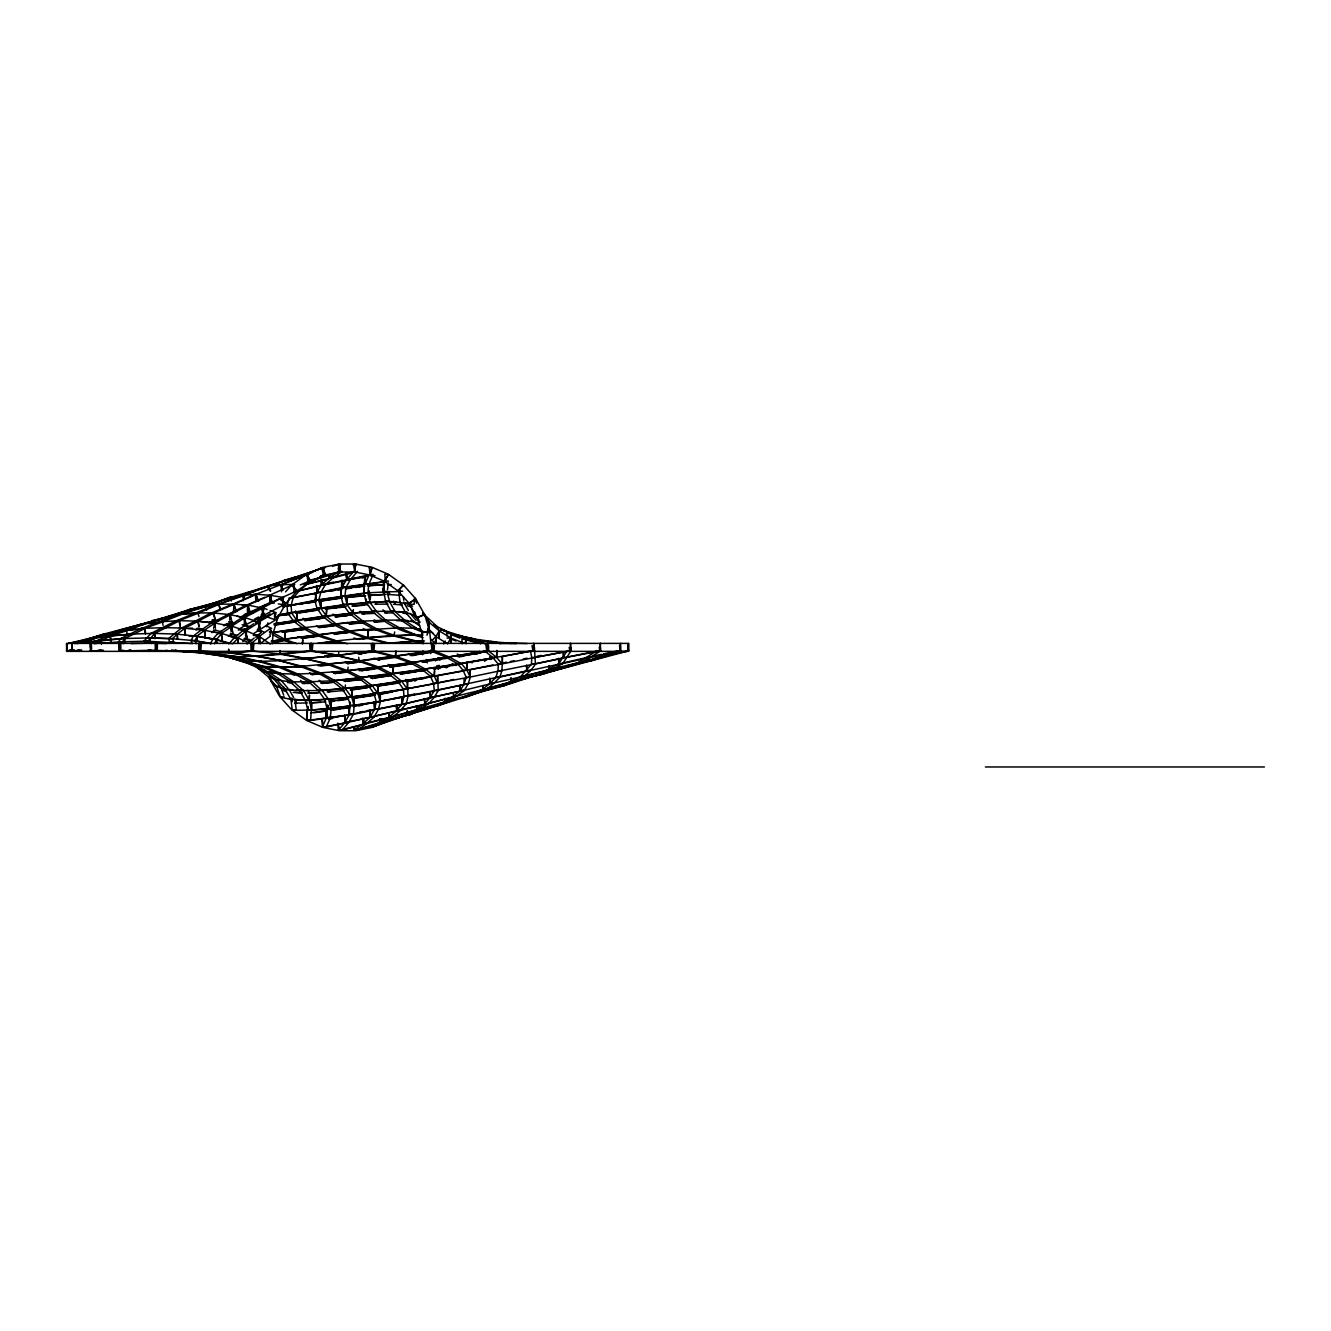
<?xml version="1.0" encoding="UTF-8"?>
<svg xmlns="http://www.w3.org/2000/svg" width="1331" height="1331" viewBox="0 0 1331 1331"><rect width="100%" height="100%" fill="white"/><g stroke="black" fill="none" stroke-linecap="round" stroke-linejoin="round"><path stroke-width="1.5" d="M122.851 649.977L123.167 650.959L119.191 650.959L118.542 641.841L120.655 638.597L141.469 628.415L145.129 628.415L145.545 633.689M450.677 637.05L450.693 633.523L444.188 630.162L440.328 630.162M446.817 635.785L446.7 633.523L450.727 633.489L450.926 643.322L450.76 638.098L447.532 643.921M155.261 650.959L148.007 650.31L159.154 650.959L155.261 650.959L155.278 643.788M400.498 710.355L406.254 703.733L408.051 696.18L407.419 682.021M434.289 697.145L438.265 690.539L437.6 676.331L437.483 683.285L434.405 676.281L434.572 669.293M509.59 682.004L501.055 685.681C514.531 683.735 528.074 676.065 535.395 664.136L534.43 647.382M157.258 650.959L157.424 643.788M429.048 625.919L429.131 622.409L426.519 617.767M439.114 637.982L439.28 630.944L436.668 626.302M445.486 701.703L445.136 698.193L445.303 701.67L448.996 701.67L464.203 690.556L468.146 683.918L470.292 677.329L467.081 670.325L467.248 663.337M343.132 604.424L340.836 596.122L341.052 589.3M383.927 620.213L360.235 621.261L363.08 621.261L352.981 613.208L353.347 609.764L353.131 613.158L349.271 613.158L342.999 604.407L347.108 604.424L347.308 597.602M350.053 705.447L350.153 702.036L349.271 714.231L353.397 714.265L354.196 705.38L350.053 705.447C347.624 688.659 331.003 679.991 317.46 672.854L321.204 672.987L295.615 674.135M354.029 705.447L351.75 697.145L351.95 690.34M354.229 698.625L354.079 703.733L354.079 698.692M380.4 694.782L380.2 701.587L377.904 693.301L378.104 686.48L377.788 693.351L373.878 693.351L368.371 685.598L358.222 677.695L422.959 669.46M461.208 663.603L449.262 656.965L445.552 656.965L457.498 663.603L463.088 670.342L467.081 670.325L467.264 663.304M489.908 657.531L496.613 657.381L496.862 650.343L496.563 657.398L502.186 664.119L501.903 670.724M496.563 657.398L488.51 650.909L484.617 650.909L492.686 657.398L498.26 664.119L502.336 664.119L502.419 657.081M488.51 650.909L488.71 645.618M311.953 709.739L307.76 709.806L307.894 706.478L306.646 720.187L310.622 720.187L311.787 703.217M311.171 699.956L311.72 709.806L309.241 700.206L309.458 695.215L309.025 700.189L303.485 690.34L299.558 690.406L289.892 681.655L277.58 673.403L280.974 673.403L293.269 681.655M331.136 701.986L331.253 708.691L327.077 708.658L327.226 705.33L326.328 717.542L330.504 717.476L326.345 726.876L322.435 726.876L321.886 720.304M367.722 592.744L370.184 602.344L366.225 602.344L363.746 592.744L364.029 586.089M366.225 602.344L366.358 599.017M370.334 599.017L369.236 590.897M385.541 601.196L383.212 588.269L383.295 591.53L387.271 591.53M336.926 641.043C321.087 638.447 305.098 631.36 293.036 620.496L296.929 620.462L297.329 613.558L295.482 610.979M320.754 592.461L318.841 599.998L314.682 599.982L316.961 608.267L322.418 616.053L326.328 616.053L326.711 609.149L326.062 616.053L336.127 623.956L349.92 631.06M200.831 650.959L201.264 643.788M497.91 670.724L501.953 670.708L499.741 677.329C492.653 684.866 483.935 693.335 472.987 693.418L483.22 689.009L482.953 685.482L483.053 688.976L490.107 683.285L489.775 678.045L489.991 683.302L495.897 677.346L497.977 670.708L498.36 664.119M524.78 676.298L520.887 676.298L531.452 664.136L531.768 657.497L530.42 650.909L534.396 650.909M297.329 613.524L296.846 620.496L305.581 627.683L301.754 627.683M401.579 681.239L392.845 674.052L393.311 667.064L388.12 664.419M434.538 671.04L434.172 676.264L425.454 669.094L421.628 669.094L430.362 676.264L434.405 676.281M449.229 656.982L434.056 650.909L434.422 645.602M272.173 634.338L281.14 639.313L284.851 639.313L285.366 632.258L282.372 630.611M247.316 610.563L247.716 605.189L248.581 605.189L241.726 604.673M256.034 601.446L256.55 594.292L271.091 595.34M269.711 602.494L270.226 595.34L283.586 597.503L282.388 604.573L278.295 603.875M347.441 597.619L346.859 604.407L353.131 613.158M370.284 599.017L370.567 595.623M253.256 650.942L253.888 643.805M302.37 643.771L302.852 638.447M374.56 643.821L373.928 650.926L395.423 656.299L395.906 650.975L395.457 656.283L413.142 662.489M272.156 643.888L273.288 632.275L269.328 631.876L273.138 633.057L278.013 617.251L274.203 616.07L277.68 618.017L286.132 602.993L280.908 600.065M312.885 643.821L312.203 650.942L338.457 655.334L338.789 651.774M422.543 654.736L422.925 650.859M430.662 653.571L431.044 649.711M285.283 632.258L284.568 639.313L296.946 643.672M302.436 643.771L302.786 640.244M345.444 684.983L345.078 688.443L334.996 680.524L331.286 680.524M341.817 580.516L340.986 596.072L340.886 589.367M330.304 717.542L331.253 708.691M345.91 587.221L344.979 596.072L340.836 596.122M364.145 583.111L363.929 592.777L364.761 577.221M368.853 583.926L367.922 592.777L363.746 592.744M368.338 630.628L367.489 637.699L389.584 643.189M306.912 710.188L306.646 720.187M383.128 585.008L383.561 581.531M383.295 591.53L384.626 581.081L388.602 581.081M387.504 589.799L388.386 582.828M428.565 629.197L429.414 622.658L423.208 612.809M348.123 667.18L347.624 670.674L329.655 664.086L304.633 658.629L326.727 664.136M394.658 631.926L394.092 635.436L423.541 642.823M271.341 595.373L270.143 602.444L274.219 603.159M427.001 635.186L428.133 628.565L436.368 636.967L435.237 643.588L431.128 639.396M213.626 628.265L214.624 622.975L231.544 626.302L230.879 629.829M438.648 636.135L439.613 631.127L429.464 622.592L428.183 629.264L433.257 633.523M229.564 620.013L230.662 614.756L244.937 617.784L244.205 621.294M261.741 615.305L263.189 608.284L248.914 605.256L247.466 612.277L252.823 613.408M258.746 643.622L260.161 636.933L270.193 644.038M434.838 643.638L436.318 636.9L446.567 643.123M438.448 636.151L439.546 631.094L451.259 638.198L450.527 641.559M428.332 625.454L428.998 622.475L429.098 627.65M465.168 642.856L465.933 639.412L450.743 633.606M237.567 641.559L238.399 638.148L249.895 643.239M245.553 636.168L246.801 631.06L259.944 636.867L258.713 641.975M293.07 597.902L291.156 605.422L291.639 612.742L287.529 612.726L287.08 605.472L291.056 605.472L287.18 605.422L289.11 597.902L293.186 597.918L298.926 591.297M314.865 599.998L316.778 592.461L316.612 585.607L316.978 592.411L321.387 584.625L321.137 581.248M380.217 694.765L380.383 701.62L378.47 709.14L374.493 709.14L376.407 701.62M406.254 703.733L402.162 703.716L404.075 696.18M230.995 631.543L232.326 626.385L246.451 631.01L245.553 634.471M258.048 629.363L259.828 622.475L245.719 617.85L243.922 624.738L250.993 627.051M260.31 622.559L258.563 629.297L264.22 632.275M269.877 635.253L271.191 630.195M437.982 668.827L438.864 665.384M438.481 668.827L439.346 665.467M266.732 626.751L267.964 622.792M463.105 670.325L466.183 677.329L464.12 683.934L460.227 690.539L464.17 690.539L460.376 690.556L453.322 696.246L457.199 696.229M369.735 582.296L372.497 576.024M322.435 726.876L326.594 717.476L326.028 710.887M192.097 643.805L191.132 640.577L193.211 636.102L200.881 630.229M196.09 643.805L195.108 640.577L197.188 636.102L193.111 636.135M210.481 643.838L212.627 639.329L217.802 633.573M214.441 643.838L216.604 639.329L221.678 633.573L237.9 638.081L238.266 643.306L237.567 638.181L245.969 631.077L246.934 637.848L242.724 641.409M539.621 674.085L558.887 663.62L567.023 650.909L570.999 650.909L570.932 647.382M543.347 674.085L562.697 663.62L570.999 650.909M443.589 643.921L445.203 641.01M414.856 681.239L416.553 678.228M346.077 572.696L346.559 579.451L342.15 587.254L341.668 580.482M350.469 579.451L346.06 587.254L341.917 587.221M337.558 723.415L338.473 730.07L342.217 730.07L349.138 722.018L345.078 722.067L349.504 714.265L349.021 707.51M348.988 722.067L353.397 714.265M374.676 709.107L378.586 709.107L374.177 716.893L370.268 716.893L374.676 709.107L374.194 702.335M263.006 607.868L265.002 604.557M407.17 710.887L407.652 714.348L411.096 714.348L428.615 703.766L434.355 697.128L430.346 697.145L434.322 690.539L433.573 683.252M123.184 643.788L122.519 641.841L124.648 638.597L120.622 638.597M151.667 643.472L143.914 641.209L150.919 633.406M143.864 641.226L147.874 641.209L154.845 633.406L154.995 638.714L154.512 633.423L166.092 627.683L162.365 627.75L150.869 633.423L154.845 633.406M353.78 571.348L346.875 579.401L345.944 572.746M357.523 571.348L350.619 579.401L346.559 579.451M338.473 730.07L345.394 722.018L344.463 715.346M379.951 718.69L380.633 722.117L370.134 727.025C381.415 725.112 392.196 718.108 400.581 710.321L396.638 710.355L402.378 703.733L401.895 696.845M428.615 703.733L424.755 703.733L430.495 697.128L430.129 691.954L430.346 697.145M285.533 591.846L291.389 585.307L297.329 590.631L285.616 603.708L281.174 599.715M228.799 643.905L234.073 638.081L237.95 638.081L232.675 643.905M479.509 651.325L476.864 654.236L471.923 652.872M432.076 640.461L435.437 636.9L436.269 643.655M194.892 621.278L181.099 628.265L168.505 638.664L172.564 638.647L173.546 641.875L175.609 642.823M172.431 638.664L177.389 634.088L177.539 639.396L177.173 634.138L184.942 628.232L185.442 635.22L184.443 628.265L198.252 621.278L199.018 626.468L197.687 621.361L213.709 613.109L214.973 618.183M321.037 579.534L321.653 584.658L329.156 578.037L332.95 578.003L342.217 571.382M332.866 578.037L325.363 584.658L320.871 592.411L316.778 592.461M362.415 718.424L363.014 723.548L370.534 716.927L374.244 716.927L366.724 723.548M388.951 713.516L389.367 716.927L396.871 710.321L396.272 705.197L396.638 710.355M233.923 638.181L242.342 631.077M247.084 643.988L254.088 638.065M250.71 643.988L259.129 636.884L260.077 643.672L270.343 636.218M215.356 626.502L214.84 623.091L204.259 630.312L205.29 637.15L204.675 630.229L196.905 636.135L197.271 641.376L197.188 636.102M256.767 635.935L261.092 632.791M435.42 660.908L439.746 657.764M353.464 726.743L354.079 730.12L363.363 723.498L362.448 718.441M241.044 616.802L250.178 612.06L247.766 605.472L245.603 605.472L211.33 623.124L200.748 630.312L204.675 630.229M211.912 632.624L215.872 629.929M221.196 633.623L231.76 626.402L232.542 631.526M228.832 635.952L232.792 633.24M484.501 661.224L487.129 659.411M490.657 659.411L493.302 657.614L489.775 657.614M600.614 650.909L582.03 662.505L578.22 662.505L596.754 650.909L600.614 650.909L600.464 647.382M416.403 705.713L416.719 709.207L424.922 703.766L424.423 698.542L424.755 703.733M445.303 701.67L452.141 697.145M244.521 617.967L241.493 617.967L228.117 626.518L231.145 626.518L244.521 617.967L246.302 624.605L239.613 628.864M253.938 623.673L242.225 631.144L245.969 631.077M245.27 631.144L258.647 622.609L260.427 629.247L253.739 633.506M446.151 667.879L452.839 663.603M257.881 622.708L260.477 629.147L276.665 619.281L274.07 612.859L257.881 622.708L255.569 622.708L270.143 613.841M279.31 582.995L283.985 580.416L287.429 580.416M307.694 582.113L312.369 579.534M315.813 579.534L306.463 584.692L299.009 591.263L295.299 591.263M379.734 718.69L380.217 722.134L389.567 716.976L389.085 713.516M407.652 714.348L417.002 709.173L416.52 705.713M270.243 603.209L260.011 608.583L262.041 608.5L264.453 615.072L246.185 624.572L243.773 618L262.041 608.5M247.766 605.472L229.498 614.972L231.91 621.544L223.891 625.77M241.61 618L258.048 609.448M254.986 618.882L258.63 616.985M208.984 623.158L215.389 619.863L212.178 620.08M231.478 619.947L230.213 614.889L214.191 623.124L215.456 628.199M162.365 627.75L176.158 620.745L179.519 620.745L180.284 625.936M165.709 627.75L179.519 620.745M195.823 629.946L199.284 628.199M148.44 622.309L207.386 606.204M519.389 677.146L511.171 681.272L510.954 677.745L511.287 681.272L514.897 681.272M133.549 634.155L145.129 628.415M94.268 643.805L110.589 636.102L110.806 641.426M313.168 571.814L321.919 567.738L323.283 574.593L326.311 574.593L315.813 579.501L312.785 579.501M321.436 569.369L324.93 567.738M268.746 595.656L293.053 584.708L296.014 591.23L272.056 602.178L269.095 595.656M97.462 640.56L90.358 643.805L90.408 647.382M232.276 604.407L254.803 594.558L256.001 594.558L258.647 601.179M256.001 594.558L233.491 604.407L236.119 611.029M245.969 605.455L264.736 597.236M269.694 595.606L247.167 605.455L249.812 612.077L272.323 602.228L269.694 595.606L268.479 595.606M259.861 607.152L269.245 603.043M185.292 611.278L190.416 609.082M213.359 603.542L229.132 597.486L232.526 597.486M372.53 727.258L388.103 720.587M176.274 620.762L217.036 604.39L219.033 604.39L220.081 607.768M219.033 604.39L197.953 613.158L199.001 616.536M211.063 613.109L232.143 604.341L234.156 604.341L235.72 609.415M234.156 604.341L213.076 613.109L215.173 619.863M225.704 615.488L236.252 611.095M282.804 589.949L280.824 584.941L307.012 574.493L310.09 581.165M307.461 574.493L255.319 594.508M300.29 584.891L309.641 581.165M141.535 628.432L179.369 614.223L182.78 614.107M182.014 614.223L162.365 621.91L163.114 625.354M198.569 613.092L178.92 620.762L180.434 627.65M193.527 622.542L196.805 621.261M242.808 595.656L268.779 586.056L270.642 591.097M426.303 708.691L437.616 704.581M439.446 703.899L444.937 701.836M246.202 593.044L270.892 585.906L265.401 587.553M249.596 593.044L254.903 591.114M440.178 703.633L434.871 705.563L438.248 705.563L448.88 701.703M473.171 693.418L462.556 697.261L465.95 697.261L476.565 693.418M141.735 624.938L145.262 624.023L141.752 624.073L106.796 636.118M128.458 629.996L144.863 624.073M553.313 670.674L562.431 667.38M81.973 641.143L104.167 633.922L107.711 633.922L102.237 635.619M615.138 651.591L601.911 656.299L605.538 656.299L620.662 650.926L620.229 643.821M204.408 606.37L229.531 597.602M230.629 597.602L205.49 606.37L206.588 609.764M217.435 604.374L240.778 596.238M295.515 577.172L323.566 567.755L295.515 577.172L309.108 574.31M320.804 575.907L324.648 574.559L322.451 567.755M319.989 576.589L325.762 574.559M371.499 726.992L398.435 717.592M372.613 726.992L399.55 717.592M487.795 689.009L464.452 697.145L488.876 689.009M73.987 643.272L104.151 633.939M284.867 580.449L258.014 589.3M259.961 588.668L295.848 577.155M268.995 586.006L296.314 577.155M398.768 717.592L426.07 708.741M399.217 717.592L465.035 697.178M410.214 714.298L437.067 705.447M190.716 609.149L166.109 617.068L192.479 609.149L190.716 609.149L204.192 606.204L206.039 606.32L206.937 609.764M181.432 614.223L206.039 606.32M502.586 685.598L513.134 682.204M514.897 681.638L525.446 678.261M504.349 685.598L528.956 677.695M114.948 631.659L118.592 630.528M120.422 629.962L141.851 624.023M563.812 667.047L578.419 662.522M587.37 660.825L600.148 656.865M590.914 660.825L605.505 656.299M332.55 566.291L338.174 564.56L339.921 571.465L313.65 579.534M315.314 579.534L341.601 571.465M358.771 729.621L383.178 722.134M284.218 580.349L295.216 577.055M289.043 579.8L292.72 578.702M259.911 589.2L263.571 588.102M426.003 708.308L433.34 706.112M407.852 714.414L396.871 717.708L410.846 714.414L407.852 714.414L407.402 710.887M438.165 705.563L424.173 708.857M230.047 597.569L257.948 589.284M221.412 600.83L231.511 597.869M235.254 596.687L245.353 593.726M127.892 627.766L154.296 620.712L130.205 627.766M141.968 624.089L166.059 617.018M144.28 624.089L168.371 617.018M526.71 677.729L533.581 675.715M542.183 673.187L547.34 671.673M542.499 673.536L563.146 667.496M541.068 674.201L522.268 679.226M542.782 673.702L628.415 650.926L627.883 643.821M543.098 674.052L621.095 651.491M77.597 643.272L91.007 639.412L91.207 642.973M284.718 580.399L312.136 572.613M285.849 580.399L299.558 576.506M310.023 580.649L313.95 579.534M307.245 581.763L315.081 579.534M391.148 716.976L418.583 709.173M392.279 716.976L419.714 709.173M409.233 714.348L381.797 722.151L380.899 718.69M382.945 722.151L410.364 714.348M191.165 609.132L220.081 601.396L192.013 609.132M487.246 688.393L513.317 681.206M486.081 688.942L514.149 681.206M475.001 693.351L503.068 685.615M475.849 693.351L503.917 685.615M332.351 578.12L351.667 572.929M338.141 723.249L339.472 730.237L366.208 723.631M343.381 729.771L360.951 725.046M127.876 627.733L104.317 633.955L123.816 630.595M99.526 635.885L68.58 643.389M101.489 635.369L130.604 627.733M579.068 662.489L590.848 659.377M592.811 658.862L600.664 656.799M588.036 660.808L564.86 666.981M247.067 593.094L254.221 591.214M247.649 593.094L254.787 591.214M427.051 703.75L455.635 696.229M427.617 703.75L454.42 696.695M418.849 709.19L475.433 693.335M155.261 620.645L162.299 618.799M164.062 618.333L167.59 617.418M539.82 674.118L525.728 677.795L543.214 674.118M152.333 620.695L179.003 613.974M153.747 620.695L166.192 617.567M167.972 617.118L175.076 615.321M524.53 675.815L549.42 669.543M524.164 676.264L552.598 669.094M512.884 681.239L525.329 678.095M527.109 677.645L542.749 674.052L514.298 681.239M330.471 578.12L304.117 584.742L326.528 579.551M320.904 585.69L296.613 591.347L322.951 584.742L321.886 579.484M371.831 717.01L398.185 710.405L397.104 705.147M399.899 710.405L348.389 722.217M390.682 717.01L364.328 723.631L363.247 718.374M366.042 723.631L392.379 717.01M462.905 690.539L492.636 683.269M455.868 696.246L485.615 688.976M393.56 718.624L397.337 717.708M393.926 719.073L399.599 717.708M406.72 695.847L414.756 693.95M404.191 703.783L432.309 697.178M405.439 703.783L431.543 697.644M398.451 710.405L426.552 703.783M399.699 710.405L427.8 703.783M81.224 641.143L71.641 643.389L87.264 640.144M83.154 640.693L90.824 638.897M67.365 650.926L71.192 650.027M67.182 649.145L66.666 643.821L67.182 650.942L74.237 650.027M604.241 655.85L611.927 654.053M613.841 653.604L623.44 651.375M562.098 663.187L589.117 656.965M562.181 663.587L620.263 650.909L619.514 645.602M550.818 669.11L563.429 666.215M565.226 665.799L579.634 662.489M552.698 669.11L581.514 662.489M527.192 670.757L466.599 683.951M498.726 677.329L561.782 663.587M492.337 683.285L523.715 676.281M244.322 614.506L251.792 612.859M245.12 614.506L248.847 613.674M436.884 683.136L448.098 680.657M449.961 680.241L453.705 679.426M436.518 690.573L466.399 683.951M465.318 684.367L405.922 696.279M432.542 697.178L462.423 690.573M433.324 697.178L461.341 690.972M350.003 579.617L368.903 575.524M329.955 718.407L343.182 715.546M328.707 719.239L332.484 718.407M327.725 726.726L348.522 722.217L323.3 727.125L322.385 720.054M68.397 643.455L107.029 636.085M67.182 650.942L70.659 650.21M70.41 650.942L73.887 650.21M607.552 655.334L628.415 650.942L627.716 643.821M193.827 609.049L197.204 608.334M200.598 607.618L203.992 606.919M169.22 616.952L174.294 615.887M175.991 615.538L179.386 614.822M537.092 656.25L541.101 655.401M533.548 664.119L563.579 657.797M534.496 664.119L566.524 657.381M492.586 688.194L495.981 687.478M497.661 687.129L504.449 685.715M209.816 621.96L213.759 621.128M210.148 621.96L214.108 621.128M75.817 650.909L79.461 650.16M78.063 650.909L81.723 650.16M199.683 630.229L203.643 629.397M223.425 625.254L227.385 624.439M469.327 669.909L493.069 664.951M468.811 677.346L500.456 670.724M592.461 656.233L601.579 654.336M603.409 653.954L618 650.909M329.689 582.911L333.282 582.179M347.724 579.601L322.535 584.775L321.769 579.467M324.681 584.775L349.87 579.601M318.126 592.578L343.315 587.404L342.283 580.333L342.882 587.437L365.825 584.143M320.272 592.578L343.648 587.77M353.214 706.611L374.81 702.186M358.954 705.879L362.564 705.131M359.603 712.185L363.197 711.453M366.79 710.721L370.384 709.972M350.652 714.414L375.841 709.257M374.377 709.989L352.798 714.414L327.293 717.742M346.243 722.217L371.416 717.043M355.976 730.652L371.748 727.491M501.537 656.715L531.235 650.842M502.952 662.971L506.662 662.222M510.372 661.49L514.082 660.758M523.366 658.928L527.093 658.18M501.005 664.119L534.48 657.514M500.572 670.741L534.047 664.119M318.375 592.561L290.707 598.002L316.162 593.343M288.794 605.538L316.462 600.098L315.347 593.027M290.524 605.538L316.212 600.497M96.481 650.909L100.174 650.177M97.812 650.909L101.505 650.177M568.986 656.665L598.484 650.909M378.853 694.266L404.557 689.225M566.64 657.381L599.815 650.909L599.2 647.382M380.583 694.266L392.445 691.937M380.899 701.021L388.802 699.474M390.782 699.074L402.644 696.745M405.689 696.279L378.004 701.72L403.459 697.061M376.091 709.257L403.775 703.816M377.821 709.257L401.546 704.598M289.027 605.538L282.754 606.803L288.461 605.888M265.085 617.434L259.429 618.499L264.52 617.784M278.295 614.939L289.609 612.809M279.61 614.939L316.711 608.966M406.038 681.588L432.442 676.614M407.353 681.588L416.786 679.808M420.563 679.109L424.339 678.394M405.339 689.009L435.52 683.319M406.621 688.859L434.954 683.668M407.236 696.279L433.64 691.305M130.488 650.177L126.578 650.909L130.904 650.177M534.197 657.514L567.439 651.275M534.629 657.514L569.818 650.909L569.152 647.382M246.168 613.674L250.261 612.925M226.969 624.455L234.023 623.341M254.437 619.614L259.645 618.499M255.369 619.564L259.462 618.815M238.216 629.979L247.316 628.482M433.473 668.877L460.01 664.036M434.405 668.877L440.528 667.763M444.621 667.014L448.697 666.265M452.773 665.517L456.866 664.785M432.658 676.314L465.318 670.358M436.551 675.882L463.088 671.04M435.719 683.319L468.396 677.363M458.713 656.549L488.011 651.358M459.278 656.549L480.774 652.739M459.927 663.62L533.165 650.909M462.456 663.271L493.718 657.73M466.233 662.938L494.15 658.113M465.501 670.358L500.672 664.136M167.14 650.26L163.38 650.909M124.948 630.927L107.462 633.905L90.791 639.429L91.09 642.973M90.674 639.396L94.568 638.747M106.214 636.75L110.107 636.085M580.981 662.505L590.681 660.841L587.62 660.841M243.523 629.896L247.516 629.28M253.289 635.469L259.262 634.538M271.208 641.176L283.154 639.329M272.389 641.176L282.355 639.645M410.73 655.418L436.618 651.425M411.928 655.418L427.85 652.972M429.83 652.656L433.823 652.04M447.715 656.998L486.763 650.926L485.732 643.821M411.728 662.522L447.565 656.998M450.593 656.699L485.732 651.225M412.926 662.522L448.747 656.998M422.692 662.039L448.564 658.063M423.691 669.144L459.511 663.637M424.872 669.144L460.692 663.637M229.498 597.453L245.353 595.456L232.326 597.453M204.358 606.204L220.231 604.207L215.339 604.956M207.187 606.204L213.709 605.206M485.815 689.308L489.076 688.809M459.062 698.309L465.584 697.311M277.663 615.937L289.892 614.073M283.237 615.321L289.343 614.39M274.519 623.657L294.9 620.562M273.97 623.973L294.351 620.878M274.169 624.988L296.58 621.577M275.65 624.988L294.001 622.193M273.055 632.391L303.618 627.75M274.552 632.391L305.115 627.75M389.966 667.014L412.377 663.587M391.447 667.014L411.828 663.903M390.898 674.118L423.491 669.144M400.731 673.885L425.188 670.159M400.182 674.185L416.487 671.706M418.516 671.406L424.639 670.475M399.616 681.289L432.226 676.331M401.113 681.289L431.677 676.647M290.175 605.439L315.88 601.579M299.342 604.341L303.019 603.792M306.696 603.242L315.88 601.862M289.176 612.826L318.558 608.417M295.682 613.175L319.556 609.598M299.342 612.909L315.863 610.43M294.683 620.562L324.065 616.153M296.514 620.562L324.065 616.436M371.016 678.311L391.214 675.283M374.676 678.045L391.214 675.566M370.018 685.715L399.4 681.306M371.848 685.715L399.4 681.572M376.523 686.064L400.398 682.47M378.353 686.064L398.551 683.036M375.525 693.451L404.907 689.042M377.355 693.451L406.737 689.042M320.921 592.179L341.468 589.151M330.57 591.08L334.314 590.531M338.057 589.982L341.784 589.433M342.2 596.271L316.046 600.131L315.314 593.01M318.225 600.131L340.653 596.82M319.457 601.03L341.884 597.719M321.653 601.03L342.2 598.002M318.325 608.417L344.496 604.573M320.505 608.417L344.812 604.856M350.269 689.907L370.833 686.879M350.585 690.173L367.406 687.711M375.292 693.451L349.138 697.294L373.745 694M352.549 698.193L374.976 694.898M354.745 698.193L375.292 695.181M351.417 705.596L377.588 701.753M353.613 705.596L377.904 702.019M349.937 579.201L365.226 577.005L365.576 584.143L385.308 581.397L384.842 574.26L387.754 574.26M362.049 577.82L365.875 577.271M345.444 587.437L364.561 584.692M345.178 588.601L364.295 585.856M345.81 588.868L351.55 588.052M355.377 587.503L364.944 586.122M341.951 596.288L364.894 592.994M344.513 596.288L367.456 592.994L364.478 593.01L384.842 591.979M331.452 701.221L348.655 698.742M330.171 701.77L333.998 701.221M337.824 700.672L347.391 699.291M351.168 705.596L328.225 708.891L327.925 705.33M311.454 710.072L349.903 706.145M330.504 710.072L349.637 707.327M333.066 710.072L340.719 708.974M342.633 708.691L350.269 707.593M329.855 717.742L348.972 714.997M371.033 576.173L374.976 575.624M368.504 584.143L386.24 581.68M272.888 642.207L286.298 640.327M274.469 642.207L282.139 641.126M397.27 656.033L433.69 650.942M310.805 712.8L326.577 710.604L327.043 717.758L307.311 720.487M313.717 712.8L327.526 710.887M312.203 720.221L326.012 718.307M306.912 628.947L281.972 632.225L304.882 629.447M282.704 639.346L317.244 634.82M286.448 639.096L319.057 634.82L336.793 640.993L325.23 642.557M301.571 638.181L320.771 635.669M303.385 638.181L318.741 636.168M317.66 643.306L334.93 641.043M358.322 653.721L375.592 651.458M360.135 653.721L365.892 652.955M369.735 652.456L373.562 651.957M362.797 660.592L395.423 656.316M377.821 659.926L399.034 656.915M376.756 667.064L411.296 662.539M380.483 666.814L411.179 662.788M74.303 643.572L97.928 640.577M76.899 643.572L85.983 642.424M87.796 642.191L121.72 638.747M73.022 650.942L78.462 650.26M75.617 650.942L81.058 650.26M326.86 643.073L338.573 641.609M327.143 643.322L334.946 642.341M336.693 655.351L371.848 650.942L371.233 643.805M340.869 655.102L374.078 650.942L370.733 650.926L392.229 656.299M148.606 623.557L154.013 622.891M159.404 622.226L162.998 621.777L142.167 624.006L145.012 624.006M123.949 630.578L141.951 628.365M130.405 630.145L135.795 629.463M141.186 628.798L144.796 628.365M304.483 620.396L325.613 617.867M304.616 620.629L319.989 618.782M303.185 627.766L334.064 624.306M318.359 627.45L337.575 625.154M320.422 627.45L333.881 625.853M347.807 631.144L317.061 634.82L319.124 634.82M321.054 634.604L347.94 631.376M347.125 663.37L360.585 661.773M347.275 663.603L356.874 662.455M345.827 670.741L376.573 667.064M349.82 670.525L376.706 667.297M359.087 670.674L380.217 668.145M361.15 670.674L374.61 669.06M390.449 674.135L359.719 677.812L361.782 677.812L372.014 685.598M285.1 653.987L312.852 650.959L309.607 650.942L338.956 655.351M334.014 633.905L349.537 632.242M336.444 633.905L348.073 632.658M334.514 641.043L367.938 637.732M358.072 639.196L367.755 638.148M362.415 638.98L368.238 638.364M306.979 651.308L312.785 650.693M305.514 658.679L336.527 655.351M279.71 660.658L337.009 655.567M327.143 657.015L340.703 655.567M327.626 664.169L361.05 660.858L300.573 666.398M325.063 608.833L346.226 606.603M325.496 609.032L337.026 607.818M338.956 607.601L344.729 607.003M323.633 616.186L350.569 613.341M325.979 616.186L350.985 613.541M335.146 616.735L352.449 614.905M335.562 616.935L347.108 615.721M360.651 621.244L333.715 624.089L336.061 624.089M337.991 623.89L362.997 621.244M334.014 673.303L349.404 671.673M334.43 673.503L345.977 672.288M332.584 680.657L359.503 677.812M334.93 680.657L359.936 678.011M344.08 681.206L361.4 679.392M344.513 681.405L361.832 679.592M342.649 688.56L369.585 685.731M345.012 688.56L370.018 685.931M276.964 585.274L283.22 584.692L268.546 585.84L268.779 589.417M243.257 600.813L242.907 595.439L255.402 594.292L255.868 601.446M251.309 594.874L256.001 594.441M421.827 709.34L426.519 708.907L424.373 708.907M210.298 653.554L254.387 650.959L228.782 652.905L228.682 649.328M347.574 597.103L364.927 595.606M346.376 597.436L365.642 595.772M344.064 604.59L367.19 602.594M346.709 604.59L367.922 602.76M351.916 606.021L367.339 604.69M352.648 606.187L364.212 605.189M350.336 613.341L373.462 611.362M374.194 611.528L349.271 613.208L359.353 621.128L373.179 628.798M107.445 636.068L130.638 634.088M111.721 635.902L132.984 634.088M98.111 640.56L121.304 638.581M320.887 683.236L334.38 682.071M321.603 683.402L333.183 682.404M319.307 690.556L342.433 688.56M321.952 690.556L343.148 688.726M327.16 691.987L344.513 690.49M325.579 699.307L348.705 697.328M328.225 699.307L347.507 697.66M348.955 623.84L364.311 622.559M349.67 623.989L363.097 622.875M347.374 631.16L374.244 628.931M366.923 630.412L376.523 629.63M365.343 637.749L392.212 635.519M369.885 637.582L416.22 634.787C400.065 631.526 384.127 622.875 372.314 611.162L376.257 611.162L369.985 602.411L366.125 602.411L372.397 611.162M302.154 659.078L309.84 658.446M318.209 665.816L329.722 664.868M320.821 665.816L328.507 665.184M318.542 672.987L346.11 670.924M388.802 635.935L394.242 635.503M387.238 643.239L412.643 641.259M399.283 642.524L415.621 641.259M254.87 656.183L310.04 650.959L309.641 643.805M257.848 656.183L283.27 654.187L280.109 654.153L304.932 658.645M180.051 614.09L196.605 612.959M182.547 614.09L197.021 613.092M160.402 621.76L179.452 620.629L176.956 620.629M95.316 643.522L121.188 641.841M91.706 650.959L103.485 650.26M368.155 585.607L383.611 584.692L383.81 591.862M367.273 585.84L384.659 584.808M368.704 595.323L386.09 594.292M369.735 595.439L383.261 594.624M366.957 602.61L386.273 601.462M369.918 602.61L387.321 601.579M307.76 693.185L319.357 692.486M308.792 693.301L318.458 692.719M306.014 700.472L325.346 699.324M326.378 699.441L305.648 700.472L291.19 699.424M310.223 702.785L325.696 701.87M311.271 702.901L320.937 702.319M308.493 710.072L330.787 708.924M361.949 613.99L375.209 613.325M373.878 621.76L385.241 621.194M376.74 621.76L384.31 621.377M295.432 666.964L304.899 666.482M311.155 674.534L320.621 674.068M309.424 681.805L333.133 680.757M184.51 651.608L202.379 650.959L184.427 651.608L171.599 649.994M499.774 643.472L515.995 643.472M142.5 628.348L163.713 627.683M130.92 634.088L152.133 633.423M393.51 628.282L400.581 628.049M391.83 635.519L413.076 634.787M421.328 642.823L412.46 641.226L423.108 640.893M424.473 640.96L412.46 641.226M280.908 660.725L258.297 661.407L236.336 656.749L257.981 656.183L254.554 656.183M278.961 667.13L300.19 666.415M282.105 667.13L303.335 666.415L299.658 666.315L317.627 672.904M294.75 584.392L281.806 584.692L281.922 590.066M121.903 638.564L148.639 637.932M119.757 641.841L145.096 641.209M131.037 643.555L150.253 643.139M150.403 650.31L120.905 650.959L120.755 643.788M387.404 584.608L391.297 584.542M400.448 591.596L383.578 591.862L383.528 584.692M294.633 703.151L307.627 702.968M292.737 710.371L308.26 710.072M218.134 604.191L235.138 604.141L233.241 604.141M197.055 612.942L214.058 612.892L212.161 612.892M374.909 604.174L387.937 604.141M373.063 611.362L391.663 611.312M384.592 612.942L392.029 612.925M382.746 620.13L402.594 620.08M292.487 674.667L298.061 674.651M290.624 681.855L309.225 681.805M302.17 683.435L309.591 683.419M300.307 690.623L320.155 690.573M337.558 564.643L340.986 564.643M355.593 564.51L353.447 564.51L354.778 571.515L330.204 578.12L329.539 574.626M352.848 564.677L356.592 564.677M371.782 567.622L369.236 567.622L370.151 574.709L347.458 579.617L346.559 572.53M373.196 574.46L369.286 574.46L365.127 583.86L364.578 577.288M310.256 581.348L307.993 581.348L306.845 574.31M364.86 583.926L369.036 583.86M321.387 584.625L325.296 584.625L321.653 584.658M280.824 584.941L283.154 589.949M268.779 586.056L270.176 591.13M402.611 591.214L398.635 591.214L400.032 602.161M383.078 591.596L387.038 591.596L389.517 601.196L385.408 601.179L390.948 611.045L400.598 619.88L412.86 628.116L416.27 628.116L403.975 619.88M242.907 595.439L245.054 595.439M269.478 602.444L270.576 602.494M316.911 608.317L320.937 608.267L326.328 616.053M390.915 611.112L394.825 611.045L389.284 601.179M248.015 612.06L250.178 612.06M195.923 613.092L198.935 612.942M213.792 612.925L210.847 613.109L194.808 621.361L198.252 621.278M227.335 614.972L230.213 614.889M381.997 619.913L385.857 620.13M400.581 619.88L407.768 620.512M151.734 620.662L155.461 620.662M197.903 621.144L177.705 620.629M359.353 621.128L363.064 621.128M229.032 621.644L231.91 621.544M159.72 621.91L162.848 621.843L144.63 628.432L145.378 633.689M374.211 621.893L377.605 621.893L374.161 619.98M255.619 622.609L258.647 622.609M211.33 623.091L214.84 623.091M336.127 623.956L332.417 623.956L322.352 616.053M224.756 624.422L228.882 624.422M231.76 626.402L228.25 626.402L217.668 633.623L221.678 633.573L222.094 640.527M395.906 627.666L399.766 627.799L346.376 631.06L332.5 624.006M184.111 628.132L163.913 627.616M181.099 628.265L184.942 628.232M123.55 630.661L126.977 630.628L110.207 636.118L110.673 641.426M334.148 633.955L337.508 633.955L333.981 632.707M129.906 634.155L133.782 634.122L124.448 638.597L124.582 642.158L124.648 638.597M173.379 634.138L177.389 634.088M315.647 634.754L319.174 634.754L305.298 627.683M373.329 628.848L391.297 635.436L394.425 635.436L376.457 628.848M110.589 636.102L106.763 636.102L97.429 640.594L101.372 640.56L101.439 644.137L101.239 640.594M466.133 643.855L465.883 639.329L462.19 636.068L458.247 636.068L460.11 637.682M255.336 636.983L259.129 636.884M367.972 637.749L364.428 637.665L346.459 631.077M145.961 637.982L149.987 637.948L150.02 641.525L149.887 637.982M446.95 638.048L450.926 638.048M233.358 638.198L237.567 638.181M484.6 643.821L480.874 640.594L469.743 638.63L473.354 639.595M87.38 639.429L91.007 639.412M212.511 639.379L216.604 639.329L216.654 642.856L216.404 639.379M465.933 639.412L461.89 639.329L462.14 643.855M191.065 640.61L195.108 640.577M480.874 640.594L476.914 640.594L480.641 643.821M414.74 641.176L391.497 635.436M118.509 641.858L122.519 641.841M168.588 638.647L169.569 641.875L173.546 641.875M488.344 641.642L499.375 642.823M628.531 643.389L66.55 643.389L66.55 651.358L628.531 651.358L628.531 643.389L628.515 651.358M432.858 643.821L431.277 643.821L432.109 650.942L359.071 660.841L358.704 657.281M160.635 650.909L164.611 650.909M78.479 650.926L72.44 650.942L72.057 643.821M90.475 650.942L94.385 650.942M94.751 650.909L98.61 650.909M124.216 650.909L128.175 650.909M173.646 650.959L182.863 651.292M434.056 650.909L430.429 650.909L445.602 656.982M617.035 650.926L620.662 650.926M625.187 650.942L628.415 650.942M232.093 652.905L228.649 652.922L228.616 649.328M358.155 653.704L361.649 653.754M410.214 655.451L413.941 655.451L408.567 653.571M225.338 656.116L214.258 654.187M395.457 656.283L392.096 656.283L409.782 662.489L421.661 669.11M457.764 656.566L461.724 656.566L457.232 654.07M236.053 656.815L239.63 656.815M587.653 656.998L591.513 656.982M531.735 657.514L535.761 657.497M563.429 657.398L563.346 652.09L563.479 657.381L567.422 657.381M231.028 657.065L232.892 658.695L251.692 663.919M250.993 664.502L232.975 658.595L236.835 658.695M305.115 658.679L308.093 658.679M422.11 662.106L425.92 662.106L422.909 660.426M409.715 662.489L413.442 662.489L425.388 669.11M457.498 663.603L461.441 663.587L467.015 670.342M558.887 663.62L558.621 658.313L558.737 663.603L562.697 663.62M330.071 664.169L326.528 664.086L344.496 670.674L358.289 677.729M531.335 664.119L535.395 664.136M357.557 660.808L375.259 667.014L378.686 666.981L392.562 674.052L393.327 667.064L389.783 667.064M549.47 669.127L549.254 665.6L549.404 669.127L553.214 669.127M526.71 670.342L526.56 665.067L526.777 670.342L530.67 670.342M344.413 670.674L348.04 670.757L361.832 677.729M268.829 671.806L264.969 671.806L258.43 668.478L257.099 666.132M375.142 666.981L389.018 674.052L392.845 674.052M258.081 668.262L268.23 676.797L271.724 676.797M466.183 677.329L470.292 677.329M495.764 677.329L499.791 677.346M280.392 679.875L268.097 671.639L264.703 671.639L276.998 679.875L280.675 679.808L287.779 688.11M289.859 681.655L293.552 681.655L303.235 690.406M437.55 683.252L433.507 683.285L430.445 676.281M489.991 683.302L493.934 683.285M468.146 683.918L464.12 683.934L464.003 678.71M368.304 685.598L372.281 685.598L377.788 693.351L373.944 693.301L376.224 701.587L380.383 701.62M280.425 686.214L276.366 686.28L268.263 676.78M341.368 688.377L345.228 688.377L351.5 697.128L352.083 690.34L349.986 687.428M407.386 688.942L403.26 688.942L397.753 681.206M483.053 688.976L486.88 688.976M276.948 679.808L285.067 689.292L289.027 689.292L293.652 697.511M321.819 690.356L312.153 681.605L308.476 681.605L318.159 690.356L322.102 690.373L328.374 699.124M434.139 690.523L438.265 690.539M408.051 696.18L403.975 696.213L403.393 688.942M284.352 696.962L280.425 696.962L276.499 686.214M347.641 697.128L351.75 697.145M309.241 700.206L305.148 700.189L299.608 690.34M416.719 709.207L420.446 709.173M389.367 716.927L393.078 716.927M380.217 722.134L383.677 722.134M363.014 723.548L366.807 723.498L357.523 730.12L354.079 730.12M339.472 730.237L341.634 730.237M339.887 730.719L355.194 730.719M985.389 766.972L1264.45 766.972M508.692 643.139L527.143 643.555M157.008 650.959L186.39 651.608M145.828 641.209L190.782 643.472M149.937 643.139L166.708 643.555M149.754 650.31L175.692 650.959M179.419 627.849L183.162 627.949M188.786 628.116L192.529 628.215M396.488 620.629L403.31 620.828M412.959 627.616L416.37 627.716M396.422 627.799L415.106 628.265M423.058 635.003L412.893 634.787L423.058 637.582M152.632 633.356L175.176 634.038M148.573 637.932L169.237 638.564M147.674 637.932L170.218 638.63M280.408 667.081L261.292 666.482L277.763 673.469M261.725 666.615L278.778 667.13L257.964 661.324L261.591 661.407L248.964 660.792M278.196 673.602L296.88 674.085M469.843 638.447L473.437 638.63M221.628 656.133L237.833 656.732M258.014 661.407L243.59 660.708L232.975 658.712M490.357 641.525L495.698 641.858M506.861 643.139L512.202 643.472M199.384 652.905L213.858 653.554L195.69 651.924M199.766 650.959L230.646 652.905L256.584 656.15M387.853 594.425L400.498 595.323M389.284 601.462L396.522 601.978M385.907 601.462L400.348 602.494M393.394 604.274L402.428 604.923M398.435 611.578L407.469 612.227M391.447 611.312L405.888 612.343M287.596 682.537L293.02 682.919M289.043 689.574L292.654 689.841M296.264 690.09L301.688 690.49M285.649 689.574L300.107 690.606M294.717 692.253L301.954 692.769M293.136 692.386L302.17 693.035M294.584 699.424L305.415 700.206M487.362 641.492L516.378 643.522M185.724 651.608L212.078 653.538M175.043 650.959L200.682 652.889M247.716 605.189L234.023 604.141L233.507 611.295L236.935 611.561M171.017 638.63L193.561 640.577M155.561 643.472L147.874 641.209M183.545 628.149L203.493 630.162M175.775 634.055L195.724 636.052M188.736 635.902L192.696 636.301M213.193 612.925L230.313 614.689M212.444 620.063L218.633 620.728M199.833 621.394L214.274 622.941M197.154 621.161L213.659 622.941M197.021 628.299L203.21 628.964M251.393 650.942L282.272 654.187M229.215 652.889L255.103 656.15M212.328 653.521L238.216 656.799M210.864 653.521L236.752 656.799M402.844 613.125L407.669 613.791M410.996 620.961L414.207 621.394M401.014 620.063L413.891 621.843M413.309 628.315L419.747 629.197M270.293 672.055L273.521 672.488M275.118 672.721L278.345 673.153M265.152 671.822L278.013 673.602M287.413 680.956L290.624 681.405M277.43 680.074L290.308 681.838M471.457 638.664L494.882 641.891M478.678 640.594L500.24 643.555M196.689 651.475L200.382 652.007M205.922 652.806L209.599 653.355M201.447 652.872L223.608 656.1M200.199 652.872L222.36 656.1M196.306 636.085L215.722 639.313M197.238 636.401L212.777 638.996M194.16 640.61L211.629 643.505M195.091 640.926L210.614 643.505M282.305 654.153L307.145 658.645M440.594 629.48L462.09 636.151M451.625 634.038L462.107 636.052M236.685 658.712L241.926 659.71M256.45 664.934L259.944 665.6M250.993 664.602L261.475 666.615L243.473 660.609L263.987 666.498M489.708 656.849L493.086 657.497M467.281 661.74L472.355 662.738M213.293 630.029L221.745 631.693M204.059 630.195L220.979 633.523M204.408 637.582L211.18 638.913M323.333 727.491L339.106 730.652M403.809 602.494L407.253 603.193M400.182 602.494L410.48 604.623M282.671 690.49L286.098 691.205M289.509 698.342L292.936 699.058M280.708 697.278L291.007 699.407M456.699 635.236L473.171 638.68M460.227 636.384L469.377 638.298M238.299 656.749L260.244 661.341M223.874 656.067L245.836 660.658L221.911 656.067M259.013 607.518L262.573 608.284M237.184 616.27L244.322 617.784M229.198 621.777L234.555 622.908M230.379 622.159L233.94 622.908M461.757 636.118L480.441 640.644M459.861 636.118L478.544 640.644M465.484 639.346L482.304 643.422M465.467 639.795L480.408 643.422M222.144 655.468L235.221 658.629M214.64 654.12L233.308 658.629M364.627 637.699L386.739 643.189M353.913 638.065L359.437 639.429M336.46 641.01L347.524 643.755M333.615 641.01L340.986 642.84M357.773 652.822L361.466 653.737M360.601 660.808L335.645 655.318L357.756 660.808M324.914 655.684L328.607 656.599M491.904 641.858L495.515 642.823M415.339 634.721L422.21 636.617M227.917 635.819L236.069 638.081M300.141 658.346L303.584 659.311M216.354 639.379L231.511 643.688M217.752 640.278L229.148 643.439M302.453 666.332L279.211 660.592L299.858 666.332M260.56 661.324L281.224 667.064M443.373 630.844L448.78 632.608M452.39 633.789L459.594 636.151M452.224 664.319L455.751 665.467M254.471 621.327L257.998 622.475M242.092 624.738L247.383 626.468M239.314 629.28L242.841 630.445M230.546 633.273L237.6 635.586M230.479 633.855L235.77 635.586M409.682 605.206L412.577 606.221M407.386 605.705L410.281 606.72M405.639 612.327L414.34 615.355L418.783 619.597M413.741 621.827L418.1 623.341M277.297 680.058L268.596 677.03L271.873 681.954M276.698 686.53L285.4 689.541M374.028 658.096L379.335 659.976M297.662 636.617L302.969 638.481M360.917 660.808L378.603 667.014M281.207 639.313L290.058 642.424M267.082 609.432L264.07 608.367L262.257 615.221L266.766 616.819M270.093 610.496L276.116 612.643L274.302 619.497L268.28 617.368M261.758 615.754L266.267 617.368M363.147 628.681L368.537 630.661L367.556 637.665L349.587 631.077M345.012 662.356L348.606 663.687M302.786 666.315L320.754 672.904M451.958 635.053L459.561 637.965M450.993 638.115L464.286 643.206M450.311 638.847L456.017 641.026M422.642 630.977L416.054 628.182L413.043 628.182L421.278 631.676M399.001 627.666L415.472 634.654M297.828 674.002L281.357 667.014L278.345 667.014L294.817 674.002M264.287 666.482L280.758 673.469M306.979 720.587L322.535 727.258M437.799 657.897L441.093 659.344M436.768 658.612L440.062 660.06M245.137 637.865L251.725 640.777M244.122 638.597L249.047 640.777M169.586 641.858L171.649 642.823M175.542 649.994L177.605 650.959M347.191 622.309L350.669 624.089M316.462 626.003L319.939 627.766M359.12 668.977L362.581 670.741M433.823 624.905L450.943 633.639M253.722 664.435L266.05 670.757M245.902 662.023L264.769 671.656M265.967 625.537L271.624 628.515M257.133 630.029L261.375 632.275M399.317 627.666L385.491 619.98L375.991 611.162M362.764 621.128L376.59 628.798M272.905 632.674L284.851 639.313M332.268 671.706L335.728 673.636M320.871 672.854L334.697 680.524M309.541 672.854L312.985 674.767M311.97 681.672L298.144 673.985L294.733 673.985L308.559 681.672M419.598 625.77L413.442 621.644L405.306 612.077L399.866 602.228M291.422 672.821L294.5 674.884M292.038 710.022L306.23 720.171M360.002 611.262L363.796 614.223M333.083 614.09L336.859 617.068M368.953 675.732L372.73 678.694M343.282 679.559L345.794 681.539M389.018 674.052L397.753 681.239L401.663 681.206L407.17 688.942L407.552 682.021L405.722 679.442M303.135 618.316L306.047 620.695M437.001 626.502L422.759 613.225M264.12 670.391L270.459 675.732M394.575 611.112L404.258 619.88M382.979 609.864L386.606 613.158M319.124 680.307L322.751 683.602M300.54 680.357L304.167 683.652M272.123 682.204L276.632 686.48M279.676 696.363L291.389 709.44M420.08 622.226L413.991 615.105L414.49 611.794L414.34 615.355L414.407 611.794L414.124 615.038L410.198 604.291L414.124 604.291L414.656 597.802L416.62 603.176M410.048 613.258L416.121 620.379M287.746 680.307L289.775 682.67M273.005 677.961L279.077 685.082M234.522 634.82L236.386 637.067M230.596 634.82L232.459 637.067M374.743 601.462L376.839 604.374M351.617 603.459L353.713 606.37M326.86 689.425L328.957 692.336M318.242 690.373L324.514 699.124L328.574 699.058L331.053 708.658L330.504 698.808M291.422 612.726L296.929 620.462M287.529 612.726L293.036 620.462M403.726 602.228L408.351 610.43M393.627 601.13L395.473 604.407M307.827 690.29L309.674 693.567M285.15 689.292L290.69 699.158M284.435 688.759L286.132 691.754M270.742 680.64L279.177 695.664M258.963 621.96L257.432 618.466L261.475 618.433L261.175 614.789M436.917 665.616L438.215 668.827M255.635 594.508L258.131 601.229M243.124 595.656L244.372 599.017M283.57 686.879L284.884 690.456M281.074 687.994L283.703 695.165M118.858 649.977L119.191 650.959M244.754 599.017L243.656 595.623L218.534 604.374L220.181 609.482M269.178 675.915L270.393 679.858M230.263 597.569L231.278 601.013M344.812 596.122L347.108 604.424M318.658 599.982L320.937 608.267M437.683 665.517L438.581 668.827M245.703 632.807L247.05 637.782M231.145 626.518L232.925 633.14M426.469 659.594L427.334 662.871M270.925 631.876L270.06 628.598L258.513 636.983L260.244 643.555M388.968 591.347L389.8 594.541M324.614 699.058L327.077 708.658M305.281 700.206L307.76 709.806M380.633 718.69L381.498 722.134L355.227 730.203L354.345 726.743M363.064 718.374L364.062 723.631M338.174 568.021L338.789 571.382L329.506 578.003L328.89 574.626L329.156 578.037M532.001 645.602L532.916 650.909M221.445 635.336L222.227 640.461M126.645 630.661L127.144 634.155M267.897 585.906L268.363 589.417M403.31 596.687L403.775 600.331M399.516 590.199L399.982 593.842M295.964 699.89L296.447 703.533M294.85 699.091L296.247 710.022L292.271 710.022L290.873 699.091M291.755 698.06L292.221 701.72M369.719 710.105L370.534 716.927M430.861 643.106L429.713 631.493L421.777 632.275L422.925 643.888M453.172 692.752L453.505 696.229M369.785 710.138L370.268 716.893M344.596 715.296L345.078 722.067M281.057 584.692L281.523 591.846M460.376 690.556L460.044 685.315L460.227 690.539M91.307 643.788L91.606 649.162M280.242 650.609L280.442 654.187L280.175 650.609M439.33 637.932L439.047 630.994L435.819 636.817L436.019 642.008M250.894 643.788L251.077 650.959M327.709 705.33L327.809 708.924M401.995 696.862L402.162 703.716M374.327 702.286L374.493 709.14M293.785 584.392L293.951 591.563M427.7 630.162L427.767 633.606M349.171 707.543L349.271 714.231M326.228 710.837L326.328 717.542M198.652 643.788L198.685 650.959M502.319 657.081L502.336 664.119M620.612 643.389L620.512 651.358M600.414 643.389L600.414 651.358M600.231 643.389L600.231 651.358M570.65 643.389L570.65 651.358M570.4 643.389L570.4 651.358M533.881 643.389L533.881 651.358M533.598 643.389L533.598 651.358M487.861 643.389L487.861 651.358M487.512 643.389L487.512 651.358M433.29 643.389L433.29 651.358M432.874 643.389L432.874 651.358M373.046 643.389L373.046 651.358M372.613 643.389L372.613 651.358M311.72 643.389L311.72 651.358M311.204 643.389L311.204 651.358M310.772 643.389L310.772 651.358M252.175 643.389L252.175 651.358M251.775 643.389L251.775 651.358M199.65 643.389L199.65 651.358M199.301 643.389L199.301 651.358M156.01 643.389L156.01 651.358M155.727 643.389L155.727 651.358M119.457 643.389L119.69 651.358M90.641 643.389L90.641 651.358M90.475 643.389L90.475 651.358M72.074 643.389L72.157 651.358M470.309 670.342L470.192 675.582L470.176 670.342M321.137 601.462L320.987 606.57L321.204 601.412M249.363 639.529L249.113 643.073L249.413 639.545M355.976 564.111L354.412 571.914L370.184 575.075L371.748 567.256L355.976 564.111M372.53 567.505L369.402 574.826L384.958 581.497L388.103 574.16L372.53 567.505M388.852 574.593L384.21 581.081L398.402 591.214L403.043 584.725L388.852 574.593M403.692 585.307L397.753 590.631L409.449 603.708L415.388 598.384L403.692 585.307M306.23 574.593L292.038 584.725L296.68 591.214L310.872 581.081L306.23 574.593M415.904 599.1L408.95 602.993L417.385 618.017L424.339 614.123L415.904 599.1M281.789 597.835L261.292 608.583L264.32 615.005L284.801 604.257L281.789 597.835M322.535 567.505L306.979 574.16L310.123 581.497L325.679 574.826L322.535 567.505M424.672 614.889L417.052 617.251L421.944 633.057L429.564 630.711L424.672 614.889M339.106 564.111L323.333 567.256L324.897 575.075L340.669 571.914L339.106 564.111M355.194 564.028L339.887 564.028L339.887 571.997L355.194 571.997L355.194 564.028M256.9 656.15L254.687 656.15L281.723 660.625L256.9 656.15"/></g></svg>
